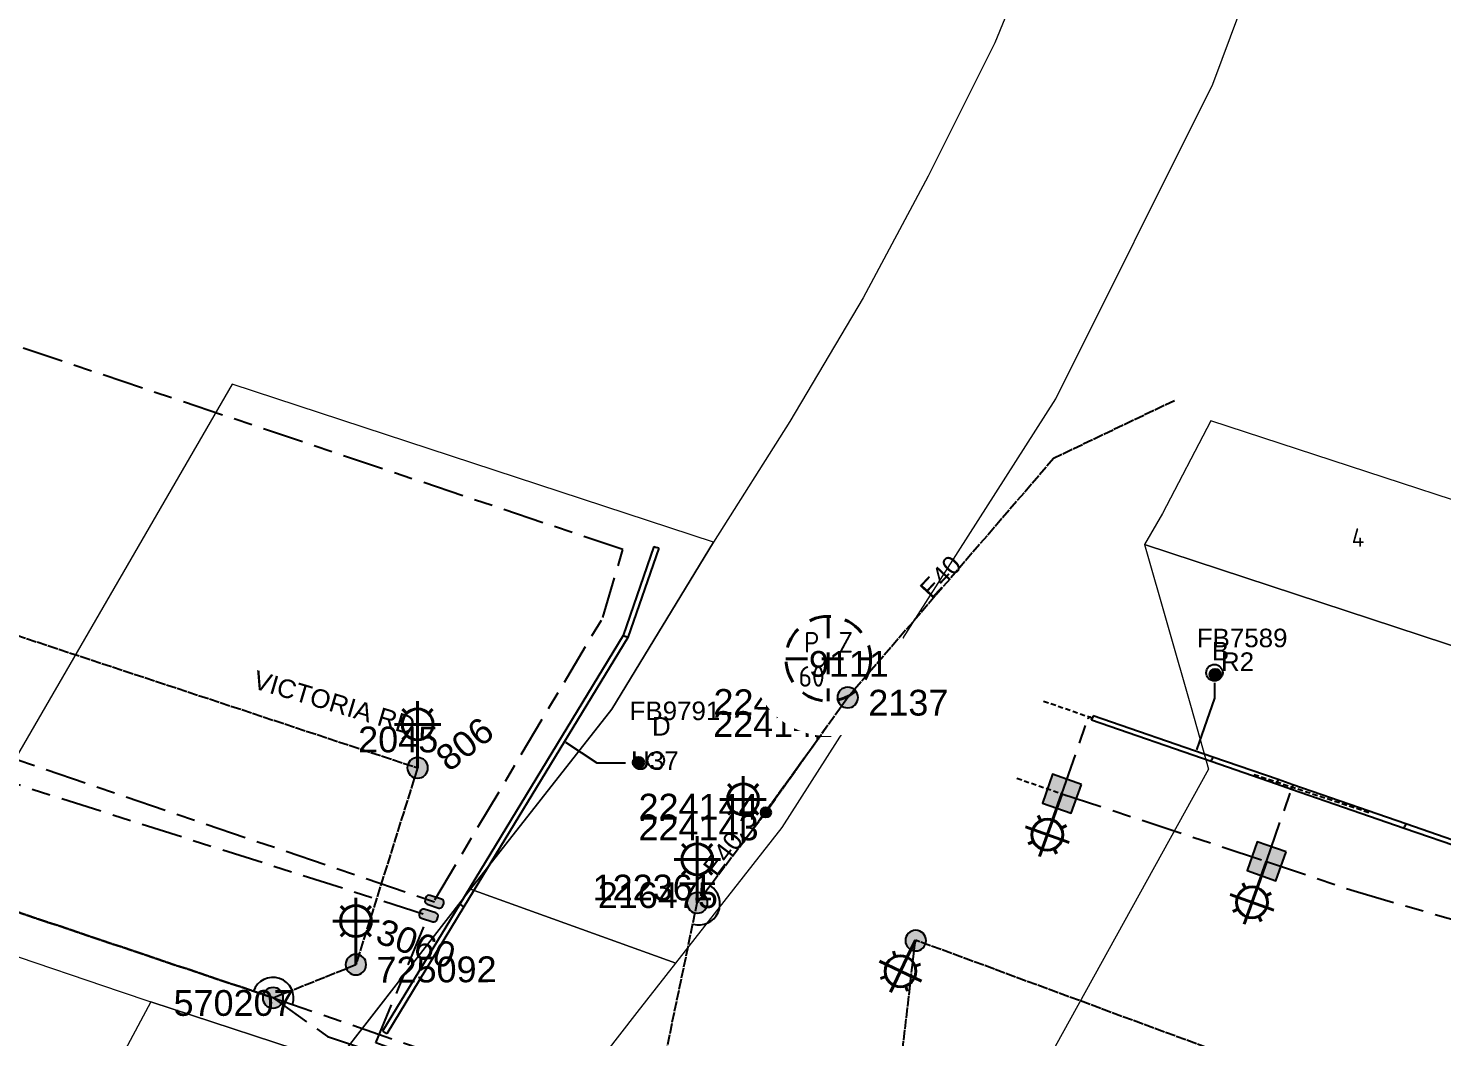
# Model space of a CAD drawing. Header units: metres. Extents: x 317295 to 318227, y 6256675 to 6257944.
# Drawn here: x 317571.5 to 317708.7, y 6257206 to 6257303.8 of the extents above; entities that cross this region are included whole.
import ezdxf
from ezdxf.enums import TextEntityAlignment as Align

# ---------------------------------------------------------------- set-up
doc = ezdxf.new("R2010")
doc.units = ezdxf.units.M
for name, pattern in [('Cable Exist OH', [1, 1, 0]), ('Cable Exist UG', [8.2, 4, -1.2, 1.8, -1.2]), ('Dash', [5, 3, -2]), ('DASHED', [0.75, 0.5, -0.25])]:
    doc.linetypes.add(name, pattern=pattern)
doc.layers.get('0').update_dxf_attribs({"color": 6})
doc.layers.add('Cadastre Land Parcels_SP_EXT', color=9, linetype='Continuous', lineweight=5)
doc.layers.add('Cadastre Roads_SP_EXT', color=9, linetype='Continuous', lineweight=5)
for name, color, linetype in [('Duct_SP_EXT', 7, 'Continuous'), ('Equip_HV_EXT', 7, 'Continuous'), ('Equip_LV_EXT', 7, 'Continuous'), ('Equip_SL_EXT', 7, 'Continuous'), ('Equip_SP_SL_EXT', 7, 'Continuous'), ('Mains_HV_EXT', 7, 'Continuous'), ('Mains_LV_EXT', 7, 'Continuous'), ('Mains_SL_EXT', 7, 'Continuous'), ('SupportsOH_SP_TR_HV_LV_SL_EXT', 7, 'Continuous'), ('SupportsUG_SP_LV_SL_EXT', 7, 'Continuous'), ('Trench_SP_EXT', 7, 'Continuous')]:
    doc.layers.add(name, color=color, linetype=linetype)
doc.layers.add('UNKNOWN_FEATURES', color=1, linetype='DASHED', plot=False)
doc.styles.add('COLUMN_LABEL', font='arial.ttf')
doc.styles.add('iecARIAL', font='arial.ttf', dxfattribs={"height": 2})
doc.styles.add('iecISOCP', font='isocp.shx')
doc.styles.add('IESYMBOL1', font='isocp.shx')
doc.styles.add('POLE_LABEL', font='arial.ttf')
doc.styles.add('SLCP_LABEL', font='arial.ttf', dxfattribs={"height": 3.5})
doc.styles.get("Standard").update_dxf_attribs({"font": 'arial.ttf'})

# ---------------------------------------------------------------- blocks, each defined once
blk = doc.blocks.new('COLUMN_EXT')
blk.add_hatch(color=256).paths.add_polyline_path([(-1.49, 1.48), (-1.49, -1.49), (1.48, -1.49), (1.48, 1.48)])
blk.add_lwpolyline([(-1.49, -1.49), (1.48, -1.49), (1.48, 1.48), (-1.49, 1.48)], close=True)
for tag, height, style, flags, p in [('ASSET_NUM', 2.5, 'COLUMN_LABEL', 8, (2, 2)), ('STRUCTURE_PLANT_NUMBER', 0.2, 'POLE_LABEL', 9, (1.81, 0.03)), ('STREET_CODE', 0.2, 'COLUMN_LABEL', 9, (1.81, -0.2))]:
    blk.add_attdef(tag, text='', height=height, dxfattribs=dict(style=style, flags=flags)).set_placement(p, align=Align.MIDDLE_LEFT)
at = {"flags": 9}
for tag, p in [('COLUMN_TYPE', (1.81, -0.4)), ('OWNED_BY', (1.81, -0.6)), ('STATE', (1.81, -0.8)), ('USAGE', (1.81, -1)), ('LEGEND', (1.81, -1.2)), ('LOCATION', (1.81, -1.4)), ('STREETNAME', (1.81, -1.6)), ('SUBURB', (1.81, -1.8)), ('NOTES', (1.81, -2))]:
    blk.add_attdef(tag, text='', height=0.2, dxfattribs=at).set_placement(p, align=Align.MIDDLE_LEFT)
at = {"flags": 1}
blk.add_attdef('Z', (1.81, -2.35), '', height=0.2, dxfattribs=at)
blk = doc.blocks.new('DUCT_EXT')
blk.add_circle((0, 0.8), 0.8)
at = {"flags": 1}
blk.add_attdef('Z', (0, 0), '', height=0.2, dxfattribs=at)
at = {"flags": 9}
for tag, p in [('DUCT_CODE', (0, 0)), ('XSECT_TYPE', (0, -0.2)), ('STATE', (0, -0.6)), ('FB_REFERENCE', (0, -0.4)), ('NOTES', (0, -0.8))]:
    blk.add_attdef(tag, text='', height=0.2, dxfattribs=at).set_placement(p, align=Align.MIDDLE_LEFT)
blk = doc.blocks.new('SL_LANTERN_EXT')
at = {"lineweight": 40}
for p, q in [((-1.46, 5.68), (-1.06, 5.28)), ((0, 1.97), (0, 6.47)), ((1.46, 5.68), (1.06, 5.28)), ((-2.25, 4.22), (2.25, 4.22)), ((-1.46, 2.76), (-1.06, 3.16)), ((1.46, 2.76), (1.06, 3.16)), ((0, 0), (0, 2.72))]:
    blk.add_line(p, q, dxfattribs=at)
blk.add_circle((0, 4.22), 1.5, dxfattribs=at)
at = {"style": 'iecARIAL', "flags": 8}
blk.add_attdef('ASSET_NUM', (1.5, 1.5), '', height=2.5, dxfattribs=at)
for tag, p, height, flags in [('CONSTRUCTED_VOLTAGE', (0.98, -0.65), 0.2, 9), ('CONTROL_TYPE', (0.98, -0.85), 0.2, 9), ('LANTERN_PURPOSE', (0.98, -1.05), 0.2, 9), ('LANTERN_TYPE', (0.98, -1.25), 0.2, 9), ('NO_PHASES', (0.98, -1.45), 0.2, 9), ('LNUMBER', (2.18, -3.25), 2.5, 8), ('OPERATING_VOLTAGE', (0.98, -1.65), 0.2, 9), ('ORIENTATION', (0.98, -1.85), 0.2, 9), ('OWNED_BY', (0.98, -2.05), 0.2, 9), ('STATE', (0.98, -2.25), 0.2, 9), ('USAGE', (0.98, -2.45), 0.2, 9), ('CEXIST', (0.98, -2.65), 0.2, 9), ('CNEW', (0.98, -2.85), 0.2, 9), ('CNUMBER', (0.98, -3.05), 0.2, 9), ('CREMOVE', (0.98, -3.25), 0.2, 9), ('CREPLACE', (0.98, -3.45), 0.2, 9), ('LKINGHEIGHT', (0.98, -3.65), 0.2, 9), ('LBRACKET', (0.98, -3.85), 0.2, 9), ('LBRACKETVOCAB', (0.98, -4.05), 0.2, 9), ('LCATEGORY', (0.98, -4.25), 0.2, 9), ('LCHARGE1', (0.98, -4.45), 0.2, 9), ('LCHARGE1PERCENT', (0.98, -4.65), 0.2, 9), ('LCHARGE2', (0.98, -4.85), 0.2, 9), ('LCHARGE2PERCENT', (0.98, -5.05), 0.2, 9), ('LCHARGE3', (0.98, -5.25), 0.2, 9), ('LCHARGE3PERCENT', (0.98, -5.45), 0.2, 9), ('LEXIST', (0.98, -5.65), 0.2, 9), ('LLAMP', (0.98, -5.85), 0.2, 9), ('LLAMPVOCAB', (0.98, -6.05), 0.2, 9), ('LMAST', (0.98, -6.25), 0.2, 9), ('LMASTVOCAB', (0.98, -6.45), 0.2, 9), ('LNEW', (0.98, -6.65), 0.2, 9), ('LANTNUMBER', (0.98, -6.85), 0.2, 9), ('LOUTREACH', (0.98, -7.25), 0.2, 9), ('LOUTREACHVOCAB', (0.98, -7.45), 0.2, 9), ('LRATECODE', (0.98, -7.65), 0.2, 9), ('LREMOVE', (0.98, -7.85), 0.2, 9), ('LREPLACE', (0.98, -8.05), 0.2, 9), ('LTYPE', (0.98, -8.25), 0.2, 9), ('STREETNAME', (0.98, -9.25), 0.2, 9), ('SUBURB', (0.98, -9.45), 0.2, 1), ('LTYPEVOCAB', (0.98, -8.45), 0.2, 9), ('LEGEND', (0.98, -8.65), 0.2, 9), ('LOCATION', (0.98, -8.85), 0.2, 9), ('NOTES', (0.98, -9.05), 0.2, 9)]:
    blk.add_attdef(tag, p, '', height=height, dxfattribs=dict(flags=flags))
blk = doc.blocks.new('*U143')
at = {"lineweight": 40}
for p, q in [((0, 0), (-0.8, -1.67)), ((-0.48, -0.99), (-2.42, -5.05)), ((-2.13, -1.08), (-1.95, -1.61)), ((0.58, -4), (-3.48, -2.05)), ((0.5, -2.34), (-0.03, -2.53)), ((-3.39, -3.71), (-2.86, -3.52)), ((-0.76, -4.97), (-0.95, -4.44))]:
    blk.add_line(p, q, dxfattribs=at)
blk.add_circle((-1.45, -3.02), 1.5, dxfattribs=at)
at = {"style": 'iecARIAL', "flags": 8}
blk.add_attdef('ASSET_NUM', (1.5, 1.5), '', height=2.5, dxfattribs=at)
for tag, p, height, flags in [('CONSTRUCTED_VOLTAGE', (0.98, -0.65), 0.2, 9), ('CONTROL_TYPE', (0.98, -0.85), 0.2, 9), ('LANTERN_PURPOSE', (0.98, -1.05), 0.2, 9), ('LANTERN_TYPE', (0.98, -1.25), 0.2, 9), ('NO_PHASES', (0.98, -1.45), 0.2, 9), ('LNUMBER', (2.18, -3.25), 2.5, 8), ('OPERATING_VOLTAGE', (0.98, -1.65), 0.2, 9), ('ORIENTATION', (0.98, -1.85), 0.2, 9), ('OWNED_BY', (0.98, -2.05), 0.2, 9), ('STATE', (0.98, -2.25), 0.2, 9), ('USAGE', (0.98, -2.45), 0.2, 9), ('CEXIST', (0.98, -2.65), 0.2, 9), ('CNEW', (0.98, -2.85), 0.2, 9), ('CNUMBER', (0.98, -3.05), 0.2, 9), ('CREMOVE', (0.98, -3.25), 0.2, 9), ('CREPLACE', (0.98, -3.45), 0.2, 9), ('LKINGHEIGHT', (0.98, -3.65), 0.2, 9), ('LBRACKET', (0.98, -3.85), 0.2, 9), ('LBRACKETVOCAB', (0.98, -4.05), 0.2, 9), ('LCATEGORY', (0.98, -4.25), 0.2, 9), ('LCHARGE1', (0.98, -4.45), 0.2, 9), ('LCHARGE1PERCENT', (0.98, -4.65), 0.2, 9), ('LCHARGE2', (0.98, -4.85), 0.2, 9), ('LCHARGE2PERCENT', (0.98, -5.05), 0.2, 9), ('LCHARGE3', (0.98, -5.25), 0.2, 9), ('LCHARGE3PERCENT', (0.98, -5.45), 0.2, 9), ('LEXIST', (0.98, -5.65), 0.2, 9), ('LLAMP', (0.98, -5.85), 0.2, 9), ('LLAMPVOCAB', (0.98, -6.05), 0.2, 9), ('LMAST', (0.98, -6.25), 0.2, 9), ('LMASTVOCAB', (0.98, -6.45), 0.2, 9), ('LNEW', (0.98, -6.65), 0.2, 9), ('LANTNUMBER', (0.98, -6.85), 0.2, 9), ('LOUTREACH', (0.98, -7.25), 0.2, 9), ('LOUTREACHVOCAB', (0.98, -7.45), 0.2, 9), ('LRATECODE', (0.98, -7.65), 0.2, 9), ('LREMOVE', (0.98, -7.85), 0.2, 9), ('LREPLACE', (0.98, -8.05), 0.2, 9), ('LTYPE', (0.98, -8.25), 0.2, 9), ('STREETNAME', (0.98, -9.25), 0.2, 9), ('SUBURB', (0.98, -9.45), 0.2, 1), ('LTYPEVOCAB', (0.98, -8.45), 0.2, 9), ('LEGEND', (0.98, -8.65), 0.2, 9), ('LOCATION', (0.98, -8.85), 0.2, 9), ('NOTES', (0.98, -9.05), 0.2, 9)]:
    blk.add_attdef(tag, p, '', height=height, dxfattribs=dict(flags=flags))
blk = doc.blocks.new('POLE_EXT')
blk.add_hatch(color=256).paths.add_polyline_path([(-1, 0, 1), (1, 0, 1)])
blk.add_lwpolyline([(-1, 0, 1), (1, 0, 1)], format="xyb", close=True)
for tag, height, flags, p in [('pNumber', 2.5, 8, (-17.84, 2.07)), ('OWNED_BY', 0.2, 9, (1.35, -0.4)), ('SPECIAL_USE', 0.2, 9, (1.35, -0.8)), ('STATE', 0.2, 9, (1.35, -1)), ('cLV', 0.2, 9, (1.35, -1.4)), ('PARENT', 0.2, 9, (1.35, -0.6)), ('USAGE', 0.2, 9, (1.35, -1.2)), ('hDepth', 0.2, 9, (1.35, -1.6)), ('hDia', 0.2, 9, (1.35, -1.8)), ('cHV', 0.2, 9, (1.35, -2)), ('LBRACKET', 0.2, 9, (1.35, -2.2)), ('LExisting', 0.2, 9, (1.35, -2.4)), ('LANTNUMBER', 0.2, 9, (1.35, -2.6)), ('LOther', 0.2, 9, (1.35, -2.8)), ('cLinedev', 0.2, 9, (1.35, -3.4)), ('pExisting', 0.2, 9, (1.35, -3.8)), ('LRemove', 0.2, 9, (1.35, -3)), ('LEGEND', 0.2, 9, (1.35, -3.2)), ('LOCATION', 0.2, 9, (1.35, -3.6)), ('PFNUMBER', 0.2, 9, (1.35, -4)), ('NEWPFNUMBER', 0.2, 9, (1.35, -4.2)), ('pFooting', 0.2, 9, (1.35, -4.4)), ('pNew', 0.2, 9, (1.35, -4.6)), ('pRelocate', 0.2, 9, (1.35, -5)), ('pRemove', 0.2, 9, (1.35, -5.2)), ('pReplace', 0.2, 9, (1.35, -5.4)), ('pStay', 0.2, 9, (1.35, -5.6)), ('pType', 0.2, 9, (1.35, -5.8)), ('cspan', 0.2, 9, (1.35, -6)), ('STREETNAME', 0.2, 9, (1.35, -6.2)), ('SUBURB', 0.2, 9, (1.35, -6.4)), ('NOTES', 0.2, 9, (1.35, -6.6)), ('MAINTAINED_BY', 0.2, 9, (1.36, -6.81)), ('OPERATED_BY', 0.2, 9, (1.36, -7.01))]:
    blk.add_attdef(tag, text='', height=height, dxfattribs=dict(flags=flags)).set_placement(p, align=Align.MIDDLE_LEFT)
at = {"style": 'POLE_LABEL'}
for tag, height, flags, p in [('ASSET_NUM', 2.5, 8, (2, 2)), ('STRUCTURE_PLANT_NUMBER', 0.2, 9, (1.35, 0.03)), ('STREET_CODE', 0.2, 9, (1.35, -0.2))]:
    blk.add_attdef(tag, text='', height=height, dxfattribs=dict(at, flags=flags)).set_placement(p, align=Align.MIDDLE_LEFT)
at = {"flags": 1}
blk.add_attdef('Z', (1.35, -7.33), '', height=0.2, dxfattribs=at)
blk = doc.blocks.new('HV_STJ_EXT')
h = blk.add_hatch(color=256)
edge = h.paths.add_edge_path()
edge.add_ellipse((-0.59, 0.13), major_axis=(0.226, 0.226), ratio=1, start_angle=45, end_angle=135)
edge.add_line((-0.91, 0.13), (-0.91, -0.13))
edge.add_ellipse((-0.59, -0.13), major_axis=(0.226, 0.226), ratio=1, start_angle=135, end_angle=225)
edge.add_line((-0.59, -0.45), (0.59, -0.45))
edge.add_ellipse((0.59, -0.13), major_axis=(-0.226, 0.226), ratio=1, start_angle=135, end_angle=225)
edge.add_line((0.91, -0.13), (0.91, 0.13))
edge.add_ellipse((0.59, 0.13), major_axis=(-0.226, 0.226), ratio=1, start_angle=225, end_angle=315)
edge.add_line((0.59, 0.45), (-0.59, 0.45))
blk.add_lwpolyline([(-0.91, 0.13), (-0.91, -0.13, 0.414214), (-0.59, -0.45), (0.59, -0.45, 0.414214), (0.91, -0.13), (0.91, 0.13, 0.414214), (0.59, 0.45), (-0.59, 0.45, 0.414214)], format="xyb", close=True)
for tag, flags, p in [('ORIENTATION', 9, (1.5, 0)), ('Z', 1, (1.5, -0.8)), ('USAGE', 9, (1.5, -0.2)), ('LEGEND', 9, (1.5, -0.4)), ('NOTES', 9, (1.5, -0.6))]:
    blk.add_attdef(tag, text='', height=0.2, dxfattribs=dict(flags=flags)).set_placement(p, align=Align.MIDDLE_LEFT)
blk = doc.blocks.new('CABLE_LARGE_EXT')
h = blk.add_hatch(color=256)
edge = h.paths.add_edge_path()
edge.add_arc((0, 0.55), 0.55, 0, 360)
blk.add_circle((0, 0.55), 0.55)
at = {"flags": 1}
blk.add_attdef('Z', (0, 0), '', height=0.2, dxfattribs=at)
at = {"flags": 9}
for tag, p in [('COND_CODE', (0, 0)), ('STATE', (0, -0.4)), ('XSECT_SIZE', (0, -0.6)), ('FB_REFERENCE', (0, -0.2)), ('NOTES', (0, -0.8))]:
    blk.add_attdef(tag, text='', height=0.2, dxfattribs=at).set_placement(p, align=Align.MIDDLE_LEFT)
blk = doc.blocks.new('SLCP_ZELL_EXT')
blk.add_wipeout([(-0.24, 7.5), (-0.71, 7.47), (-1.17, 7.41), (-1.64, 7.32), (-2.09, 7.21), (-2.54, 7.06), (-2.98, 6.89), (-3.41, 6.69), (-3.82, 6.46), (-4.22, 6.21), (-4.6, 5.93), (-4.96, 5.63), (-5.31, 5.31), (-5.63, 4.96), (-5.93, 4.6), (-6.21, 4.22), (-6.46, 3.82), (-6.69, 3.41), (-6.89, 2.98), (-7.06, 2.54), (-7.21, 2.09), (-7.32, 1.64), (-7.41, 1.17), (-7.47, 0.71), (-7.5, 0.24), (-7.5, -0.24), (-7.47, -0.71), (-7.41, -1.17), (-7.32, -1.64), (-7.21, -2.09), (-7.06, -2.54), (-6.89, -2.98), (-6.69, -3.41), (-6.46, -3.82), (-6.21, -4.22), (-5.93, -4.6), (-5.63, -4.96), (-5.31, -5.31), (-4.96, -5.63), (-4.6, -5.93), (-4.22, -6.21), (-3.82, -6.46), (-3.41, -6.69), (-2.98, -6.89), (-2.54, -7.06), (-2.09, -7.21), (-1.64, -7.32), (-1.17, -7.41), (-0.71, -7.47), (-0.24, -7.5), (0.24, -7.5), (0.71, -7.47), (1.17, -7.41), (1.64, -7.32), (2.09, -7.21), (2.54, -7.06), (2.98, -6.89), (3.41, -6.69), (3.82, -6.46), (4.22, -6.21), (4.6, -5.93), (4.96, -5.63), (5.31, -5.31), (5.63, -4.96), (5.93, -4.6), (6.21, -4.22), (6.46, -3.82), (6.69, -3.41), (6.89, -2.98), (7.06, -2.54), (7.21, -2.09), (7.32, -1.64), (7.41, -1.17), (7.47, -0.71), (7.5, -0.24), (7.5, 0.24), (7.47, 0.71), (7.41, 1.17), (7.32, 1.64), (7.21, 2.09), (7.06, 2.54), (6.89, 2.98), (6.69, 3.41), (6.46, 3.82), (6.21, 4.22), (5.93, 4.6), (5.63, 4.96), (5.31, 5.31), (4.96, 5.63), (4.6, 5.93), (4.22, 6.21), (3.82, 6.46), (3.41, 6.69), (2.98, 6.89), (2.54, 7.06), (2.09, 7.21), (1.64, 7.32), (1.17, 7.41), (0.71, 7.47), (0.24, 7.5)])
at = {"linetype": 'Dash', "lineweight": 40, "ltscale": 0.7}
for p, q in [((0, 4.11), (0, -4.11)), ((-4.11, 0), (4.11, 0))]:
    blk.add_line(p, q, dxfattribs=at)
blk.add_circle((0, 0), 4.11, dxfattribs=at)
at = {"lineweight": 40, "style": 'IESYMBOL1'}
for s, p in [('P', (-1.6, 0)), ('Z', (1.7, 0)), ('60', (-1.61, -3.31))]:
    blk.add_text(s, height=2, dxfattribs=at).set_placement(p, align=Align.BOTTOM_CENTER)
at = {"style": 'SLCP_LABEL'}
for tag, height, flags, p in [('ASSET_NUM', 2.5, 8, (2, 2)), ('STREET_CODE', 0.2, 9, (0, -0.2))]:
    blk.add_attdef(tag, text='', height=height, dxfattribs=dict(at, flags=flags)).set_placement(p, align=Align.MIDDLE_LEFT)
at = {"flags": 1}
blk.add_attdef('Z', (0, 0), '', height=0.2, dxfattribs=at)
at = {"flags": 9}
for tag, p in [('CONSTRUCTED_VOLTAGE', (0, -0.4)), ('CONTROL_TYPE', (0, -0.6)), ('OPERATING_VOLTAGE', (0, -1)), ('ORIENTATION', (0, -1.2)), ('OWNED_BY', (0, -1.4)), ('NO_PHASES', (0, -0.8)), ('STATE', (0, -2)), ('USAGE', (0, -1.6)), ('LOCATION', (0, -1.8)), ('NOTES', (0, -2.2))]:
    blk.add_attdef(tag, text='', height=0.2, dxfattribs=at).set_placement(p, align=Align.MIDDLE_LEFT)
blk = doc.blocks.new('CONNECTOR_NODE_EXT')
h = blk.add_hatch(color=256)
edge = h.paths.add_edge_path()
edge.add_arc((0, 0), 0.5, 0, 360)
blk.add_circle((0, 0), 0.5)
at = {"flags": 1}
blk.add_attdef('Z', (0, 0), '', height=0.2, dxfattribs=at)
at = {"flags": 9}
for tag, p in [('CONNECTOR_TYPE', (0, 0)), ('CONSTRUCTED_VOLTAGE', (0, -0.2)), ('OPERATING_VOLTAGE', (0, -0.6)), ('ORIENTATION', (0, -0.8)), ('SUBTYPE', (0, -1)), ('NO_PHASES', (0, -0.4)), ('USAGE', (0, -1.2)), ('NOTES', (0, -1.4))]:
    blk.add_attdef(tag, text='', height=0.2, dxfattribs=at).set_placement(p, align=Align.MIDDLE_LEFT)

msp = doc.modelspace()

# ---------------------------------------------------------------- linework, layer by layer
at = {"layer": 'Cadastre Land Parcels_SP_EXT', "linetype": 'Continuous'}
msp.add_lwpolyline([(317670.41, 6257314.83), (317665.33, 6257302.44), (317658.86, 6257289.5), (317652.55, 6257277.68), (317645.42, 6257265.71), (317638, 6257253.99), (317628.14, 6257237.78), (317614.43, 6257220.33), (317634.35, 6257213.14), (317644.69, 6257226.3), (317657.89, 6257246.96), (317671.22, 6257267.91), (317686.46, 6257298.42), (317696.85, 6257326.25)], dxfattribs=at)
for points in [[(317728.24, 6257252.05), (317686.29, 6257265.77), (317681.59, 6257256.78), (317679.84, 6257253.78), (317723.81, 6257239.31), (317728.24, 6257252.05)], [(317630.61, 6257208.37), (317634.35, 6257213.14), (317614.43, 6257220.33), (317601.35, 6257203.5), (317621.64, 6257196.83), (317630.61, 6257208.37)], [(317601.34, 6257203.48), (317601.35, 6257203.5), (317583.42, 6257209.41), (317566.03, 6257176.97), (317577.76, 6257173.13), (317601.34, 6257203.48)]]:
    msp.add_lwpolyline(points, close=True, dxfattribs=at)
at = {"layer": 'Cadastre Roads_SP_EXT', "linetype": 'Continuous'}
msp.add_lwpolyline([(317614.43, 6257220.33), (317628.14, 6257237.78), (317638, 6257253.99), (317591.31, 6257269.32), (317576.97, 6257244.59), (317560.95, 6257217), (317569.01, 6257214.28), (317580.45, 6257210.41), (317583.42, 6257209.41), (317601.35, 6257203.5), (317614.43, 6257220.33)], close=True, dxfattribs=at)
msp.add_lwpolyline([(317723.81, 6257239.31), (317679.84, 6257253.78), (317684.36, 6257237.94), (317686.06, 6257231.98), (317669.66, 6257202.31), (317656.35, 6257182.64), (317662.78, 6257182.11), (317674.24, 6257178.26), (317680.23, 6257176.26), (317685.49, 6257174.48), (317691.53, 6257172.44), (317697.29, 6257170.52), (317708.35, 6257165.35), (317719.53, 6257160.12)], dxfattribs=at)
at = {"layer": 'Duct_SP_EXT'}
for p, q in [((317632.24, 6257253.57), (317629.25, 6257244.93)), ((317632.7, 6257253.41), (317629.69, 6257244.73)), ((317632.24, 6257253.57), (317632.47, 6257253.49)), ((317632.7, 6257253.41), (317632.47, 6257253.49)), ((317629.25, 6257244.93), (317613.39, 6257218.87)), ((317629.69, 6257244.73), (317613.8, 6257218.62)), ((317629.25, 6257244.93), (317629.47, 6257244.83)), ((317629.69, 6257244.73), (317629.47, 6257244.83)), ((317674.71, 6257236.71), (317674.79, 6257236.94)), ((317686.31, 6257232.7), (317674.71, 6257236.71)), ((317674.87, 6257237.16), (317674.79, 6257236.94)), ((317686.46, 6257233.15), (317674.87, 6257237.16)), ((317686.31, 6257232.7), (317686.39, 6257232.92)), ((317692.64, 6257230.5), (317686.31, 6257232.7)), ((317686.46, 6257233.15), (317686.39, 6257232.92)), ((317692.8, 6257230.96), (317686.46, 6257233.15)), ((317692.64, 6257230.5), (317692.72, 6257230.73)), ((317694.09, 6257230), (317692.64, 6257230.5)), ((317692.8, 6257230.96), (317692.72, 6257230.73)), ((317694.25, 6257230.46), (317692.8, 6257230.96)), ((317694.09, 6257230), (317694.17, 6257230.23)), ((317694.09, 6257230), (317694.17, 6257230.23)), ((317705.03, 6257226.22), (317694.09, 6257230)), ((317694.25, 6257230.46), (317694.17, 6257230.23)), ((317694.25, 6257230.46), (317694.17, 6257230.23)), ((317705.19, 6257226.67), (317694.25, 6257230.46)), ((317705.03, 6257226.22), (317705.11, 6257226.45)), ((317711.08, 6257224.13), (317705.03, 6257226.22)), ((317705.19, 6257226.67), (317705.11, 6257226.45)), ((317711.24, 6257224.58), (317705.19, 6257226.67)), ((317613.39, 6257218.87), (317605.89, 6257206.55)), ((317613.39, 6257218.87), (317613.6, 6257218.75)), ((317613.8, 6257218.62), (317613.6, 6257218.75)), ((317613.8, 6257218.62), (317606.3, 6257206.3)), ((317605.89, 6257206.55), (317606.09, 6257206.42)), ((317606.3, 6257206.3), (317606.09, 6257206.42))]:
    msp.add_line(p, q, dxfattribs=at)
for points in [[(317686.62, 6257240.35), (317686.62, 6257238.87), (317684.88, 6257233.84)], [(317629.49, 6257232.56), (317626.72, 6257232.56), (317623.67, 6257234.57)]]:
    msp.add_lwpolyline(points, dxfattribs=at)
at = {"layer": 'Mains_HV_EXT', "linetype": 'Cable Exist UG'}
for points in [[(317610.96, 6257219.29), (317627.29, 6257246.7), (317629.23, 6257253.27), (317527.84, 6257287.33), (317493.79, 6257298.68), (317484.2, 6257285.31), (317480.5, 6257284.92)], [(317545.61, 6257198.88), (317544.95, 6257200.43), (317557.74, 6257237.21), (317610.93, 6257219.11)], [(317545.61, 6257198.88), (317547.35, 6257199.62), (317559.14, 6257234.11), (317610.37, 6257217.78)], [(317636.93, 6257195.02), (317607.37, 6257204.64), (317605.25, 6257205.42), (317610.37, 6257217.78)]]:
    msp.add_lwpolyline(points, dxfattribs=at)
at = {"layer": 'Mains_LV_EXT', "linetype": 'Cable Exist OH'}
for points in [[(317643.1, 6257227.78), (317636.44, 6257219)], [(317562.94, 6257220.64), (317595.27, 6257209.79)], [(317630.87, 6257192.34), (317636.44, 6257219)]]:
    msp.add_lwpolyline(points, dxfattribs=at)
at = {"layer": 'Mains_LV_EXT', "linetype": 'Continuous'}
for points in [[(317636.03, 6257216.94, 0.860393), (317637.71, 6257220.65)], [(317597.16, 6257209.14, 0.999991), (317593.37, 6257210.42)]]:
    msp.add_lwpolyline(points, format="xyb", dxfattribs=at)
at = {"layer": 'Mains_LV_EXT', "linetype": 'Cable Exist UG'}
msp.add_lwpolyline([(317595.27, 6257209.79), (317630.78, 6257197.58)], dxfattribs=at)
at = {"layer": 'Mains_SL_EXT', "linetype": 'Cable Exist OH'}
for points in [[(317566.12, 6257246.38), (317609.3, 6257232.1)], [(317609.3, 6257232.1), (317603.31, 6257213.01)], [(317595.27, 6257209.79), (317563, 6257220.62)], [(317630.87, 6257192.35), (317654.19, 6257186.01), (317657.61, 6257215.39)], [(317703.45, 6257198.47), (317657.61, 6257215.39)], [(317595.27, 6257209.79), (317603.31, 6257213.01)]]:
    msp.add_lwpolyline(points, dxfattribs=at)
at = {"layer": 'Mains_SL_EXT', "linetype": 'Cable Exist UG'}
for points in [[(317671.82, 6257229.59), (317691.68, 6257223.03)], [(317691.68, 6257223.03), (317700.17, 6257220.16), (317725.43, 6257212.85)], [(317595.27, 6257209.79), (317600.55, 6257206.04), (317630.67, 6257196.15), (317631.67, 6257193.56), (317623.01, 6257167.48), (317606.73, 6257146.22), (317588.18, 6257143.51)]]:
    msp.add_lwpolyline(points, dxfattribs=at)
at = {"layer": 'Trench_SP_EXT', "linetype": 'Cable Exist UG'}
msp.add_lwpolyline([(317671.82, 6257229.59), (317674.34, 6257236.85), (317674.34, 6257236.85, -0.414252), (317674.63, 6257236.99), (317674.63, 6257236.99), (317674.78, 6257236.94)], format="xyb", dxfattribs=at)
msp.add_lwpolyline([(317691.68, 6257223.03), (317694.17, 6257230.23)], dxfattribs=at)
at = {"layer": 'UNKNOWN_FEATURES'}
for points in [[(317670.04, 6257238.58), (317674.78, 6257236.94)], [(317667.45, 6257231.1), (317672.19, 6257229.46)], [(317701.61, 6257227.75), (317690.31, 6257231.48)]]:
    msp.add_lwpolyline(points, dxfattribs=at)

# ---------------------------------------------------------------- block references
at = {"layer": 'Duct_SP_EXT'}
for name, p in [('DUCT_EXT', (317686.63, 6257240.53)), ('CABLE_LARGE_EXT', (317686.71, 6257240.61)), ('CABLE_LARGE_EXT', (317630.73, 6257232.07)), ('DUCT_EXT', (317632.42, 6257232.02))]:
    msp.add_blockref(name, p, dxfattribs=at)
at = {"layer": 'Equip_HV_EXT'}
for p, rotation in [((317610.93, 6257219.11), 161.820220825867), ((317610.37, 6257217.78), 162.1724041759653)]:
    msp.add_blockref('HV_STJ_EXT', p, dxfattribs=dict(at, rotation=rotation))
at = {"layer": 'Equip_LV_EXT'}
msp.add_blockref('CONNECTOR_NODE_EXT', (317643.1, 6257227.78), dxfattribs=at)
at = {"layer": 'Equip_SP_SL_EXT'}
ref = msp.add_blockref('SL_LANTERN_EXT', (317651.04, 6257238.92), dxfattribs=at)
ref.add_attrib('ASSET_NUM', '99', dxfattribs={"layer": '0', "height": 2.5, "rotation": 359.4373, "style": 'iecARIAL'}).set_placement((317652.54, 6257240.42), align=Align.MIDDLE_RIGHT)
ref = msp.add_blockref('SL_LANTERN_EXT', (317648.13, 6257234.84), dxfattribs=at)
ref.add_attrib('ASSET_NUM', '224142', dxfattribs={"layer": '0', "height": 2.5, "rotation": 359.9498, "style": 'iecARIAL'}).set_placement((317649.63, 6257236.34), align=Align.MIDDLE_RIGHT)
ref = msp.add_blockref('SL_LANTERN_EXT', (317648.13, 6257234.84), dxfattribs=at)
ref.add_attrib('ASSET_NUM', '224141', dxfattribs={"layer": '0', "height": 2.5, "rotation": 359.1919, "style": 'iecARIAL'}).set_placement((317649.63, 6257236.34), align=Align.BOTTOM_RIGHT)
ref = msp.add_blockref('SL_LANTERN_EXT', (317609.3, 6257232.1), dxfattribs=at)
ref.add_attrib('ASSET_NUM', '806', dxfattribs={"layer": '0', "height": 2.5, "rotation": 38.1522, "style": 'iecARIAL'}).set_placement((317610.8, 6257233.6), align=Align.TOP_LEFT)
ref = msp.add_blockref('SL_LANTERN_EXT', (317640.89, 6257224.82), dxfattribs=at)
ref.add_attrib('ASSET_NUM', '224143', dxfattribs={"layer": '0', "height": 2.5, "rotation": 359.9475, "style": 'iecARIAL'}).set_placement((317642.39, 6257226.32), align=Align.MIDDLE_RIGHT)
ref = msp.add_blockref('SL_LANTERN_EXT', (317640.89, 6257224.82), dxfattribs=at)
ref.add_attrib('ASSET_NUM', '224144', dxfattribs={"layer": '0', "height": 2.5, "rotation": 359.9061, "style": 'iecARIAL'}).set_placement((317642.39, 6257226.32), align=Align.BOTTOM_RIGHT)
at = {"layer": 'Equip_SP_SL_EXT', "rotation": 160.5277448327021}
for p in [(317671.82, 6257229.59), (317691.68, 6257223.03)]:
    msp.add_blockref('SL_LANTERN_EXT', p, dxfattribs=at)
at = {"layer": 'Equip_SP_SL_EXT'}
ref = msp.add_blockref('SL_LANTERN_EXT', (317636.44, 6257219), dxfattribs=at)
ref.add_attrib('ASSET_NUM', '122361', dxfattribs={"layer": '0', "height": 2.5, "rotation": 0.0873, "style": 'iecARIAL'}).set_placement((317637.94, 6257220.5), align=Align.MIDDLE_RIGHT)
ref = msp.add_blockref('SL_LANTERN_EXT', (317603.31, 6257213.01), dxfattribs=at)
ref.add_attrib('ASSET_NUM', '3060', dxfattribs={"layer": '0', "height": 2.5, "rotation": 339.9037, "style": 'iecARIAL'}).set_placement((317604.81, 6257214.51), align=Align.BOTTOM_LEFT)
msp.add_blockref('*U143', (317657.61, 6257215.39), dxfattribs=at)
at = {"layer": 'SupportsOH_SP_TR_HV_LV_SL_EXT'}
ref = msp.add_blockref('POLE_EXT', (317609.3, 6257232.1), dxfattribs=at)
ref.add_attrib('ASSET_NUM', '2045', dxfattribs={"layer": '0', "height": 2.5, "rotation": 359.9549, "style": 'POLE_LABEL'}).set_placement((317611.3, 6257232.85), align=Align.BOTTOM_RIGHT)
ref = msp.add_blockref('POLE_EXT', (317636.44, 6257219), dxfattribs=at)
ref.add_attrib('ASSET_NUM', '216475', dxfattribs={"layer": '0', "height": 2.5, "style": 'POLE_LABEL'}).set_placement((317638.44, 6257219.75), align=Align.MIDDLE_RIGHT)
msp.add_blockref('POLE_EXT', (317657.64, 6257215.34), dxfattribs=at)
ref = msp.add_blockref('POLE_EXT', (317603.31, 6257213.01), dxfattribs=at)
ref.add_attrib('ASSET_NUM', '725092', dxfattribs={"layer": '0', "height": 2.5, "rotation": 0.2558, "style": 'POLE_LABEL'}).set_placement((317605.31, 6257213.76), align=Align.TOP_LEFT)
ref = msp.add_blockref('POLE_EXT', (317595.27, 6257209.79), dxfattribs=at)
ref.add_attrib('ASSET_NUM', '570207', dxfattribs={"layer": '0', "height": 2.5, "style": 'POLE_LABEL'}).set_placement((317597.27, 6257210.54), align=Align.TOP_RIGHT)
at = {"layer": 'SupportsUG_SP_LV_SL_EXT', "rotation": 160.5277448327021}
for p in [(317671.82, 6257229.59), (317691.68, 6257223.03)]:
    msp.add_blockref('COLUMN_EXT', p, dxfattribs=at)

# ---------------------------------------------------------------- texts
at = {"layer": 'Cadastre Land Parcels_SP_EXT', "style": 'iecISOCP'}
msp.add_text('4', height=1.8, dxfattribs=at).set_placement((317699.95, 6257253.54))
at = {"layer": 'Cadastre Roads_SP_EXT'}
msp.add_text('VICTORIA RD', height=1.8, rotation=343.4541, dxfattribs=at).set_placement((317593.2, 6257239.86))
at = {"layer": 'Duct_SP_EXT'}
for s, p in [('FB7589', (317684.91, 6257243.8)), ('B', (317686.37, 6257242.52)), ('R2', (317687.26, 6257241.5)), ('FB9791', (317629.87, 6257236.73)), ('D', (317632.05, 6257235.23)), ('U37', (317630.02, 6257231.9))]:
    msp.add_text(s, height=1.8, dxfattribs=at).set_placement(p)
at = {"layer": 'Mains_LV_EXT'}
for rotation, p in [(47.2122, (317659.19, 6257248.38)), (52.7981, (317638.3, 6257221.46))]:
    msp.add_text('E40', height=1.8, rotation=rotation, dxfattribs=at).set_placement(p)

# ---------------------------------------------------------------- next in the draw order: block references
at = {"layer": 'Equip_SL_EXT'}
ref = msp.add_blockref('SLCP_ZELL_EXT', (317649.15, 6257242.68), dxfattribs=at)
ref.add_attrib('ASSET_NUM', '9111', dxfattribs={"layer": '0', "height": 2.5, "style": 'SLCP_LABEL'}).set_placement((317651.15, 6257243.43), align=Align.TOP_CENTER)

# ---------------------------------------------------------------- next in the draw order: linework, layer by layer
at = {"layer": 'Mains_LV_EXT', "linetype": 'Cable Exist OH'}
for points in [[(317682.74, 6257267.71), (317671.02, 6257262.11), (317651.04, 6257238.92)], [(317651.04, 6257238.92), (317643.1, 6257227.78)]]:
    msp.add_lwpolyline(points, dxfattribs=at)
at = {"layer": 'Mains_SL_EXT', "linetype": 'Cable Exist OH'}
for points in [[(317651.04, 6257238.92), (317648.13, 6257234.84)], [(317648.13, 6257234.84), (317640.89, 6257224.82)]]:
    msp.add_lwpolyline(points, dxfattribs=at)

# ---------------------------------------------------------------- next in the draw order: block references
at = {"layer": 'SupportsOH_SP_TR_HV_LV_SL_EXT'}
ref = msp.add_blockref('POLE_EXT', (317651.04, 6257238.92), dxfattribs=at)
ref.add_attrib('ASSET_NUM', '2137', dxfattribs={"layer": '0', "height": 2.5, "rotation": 0.0107, "style": 'POLE_LABEL'}).set_placement((317653.04, 6257239.67), align=Align.TOP_LEFT)

doc.saveas('drawing.dxf')
